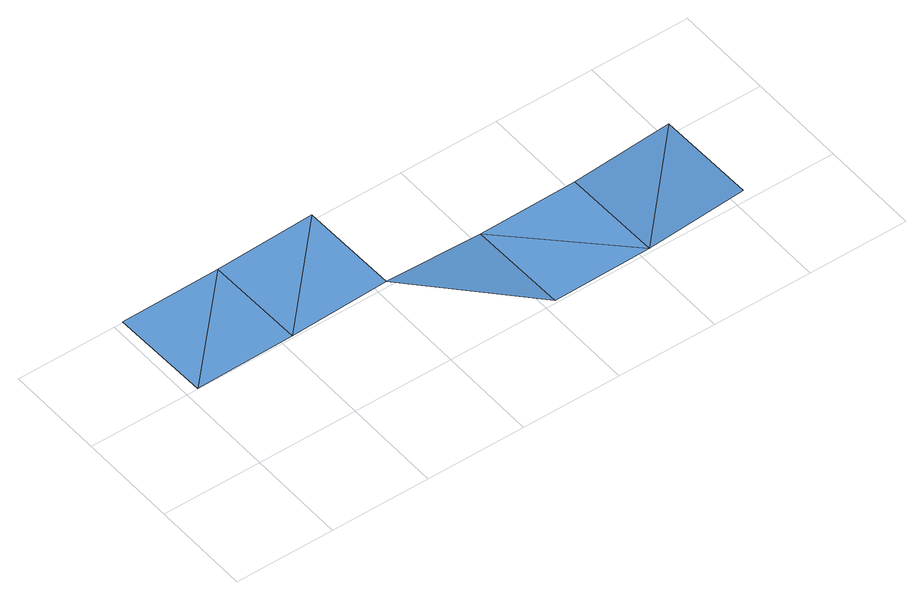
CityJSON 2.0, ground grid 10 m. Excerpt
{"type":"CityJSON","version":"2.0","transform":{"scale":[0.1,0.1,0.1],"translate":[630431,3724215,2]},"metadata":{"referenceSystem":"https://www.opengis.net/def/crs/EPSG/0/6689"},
"CityObjects":{
"waterbody1":{"type":"WaterBody","attributes":{"name":"福岡県津波浸水想定図","class":"1140","function":"2","WaterBodyTsunamiRiskAttribute.description":"1","WaterBodyTsunamiRiskAttribute.rank":"2"},"geometry":[{"type":"MultiSurface","lod":"1","boundaries":[[[0,1,2]],[[0,3,1]]]}]},
"waterbody2":{"type":"WaterBody","attributes":{"name":"福岡県津波浸水想定図","class":"1140","function":"2","WaterBodyTsunamiRiskAttribute.description":"1","WaterBodyTsunamiRiskAttribute.rank":"1"},"geometry":[{"type":"MultiSurface","lod":"1","boundaries":[[[3,4,1]],[[3,5,4]],[[6,7,8]],[[8,7,9]],[[7,10,9]],[[7,11,10]]]}]},
"waterbody3":{"type":"WaterBody","attributes":{"name":"福岡県津波浸水想定図","class":"1140","function":"2","WaterBodyTsunamiRiskAttribute.description":"1","WaterBodyTsunamiRiskAttribute.rank":"3"},"geometry":[{"type":"MultiSurface","lod":"1","boundaries":[[[5,6,8]]]}]}
},
"vertices":[
[9,97,6],[107,198,6],[7,197,6],[109,98,6],
[207,200,8],[209,100,8],[311,2,2],[411,4,1],[309,102,2],[409,104,1],[509,106,7],[511,6,7]
]}
